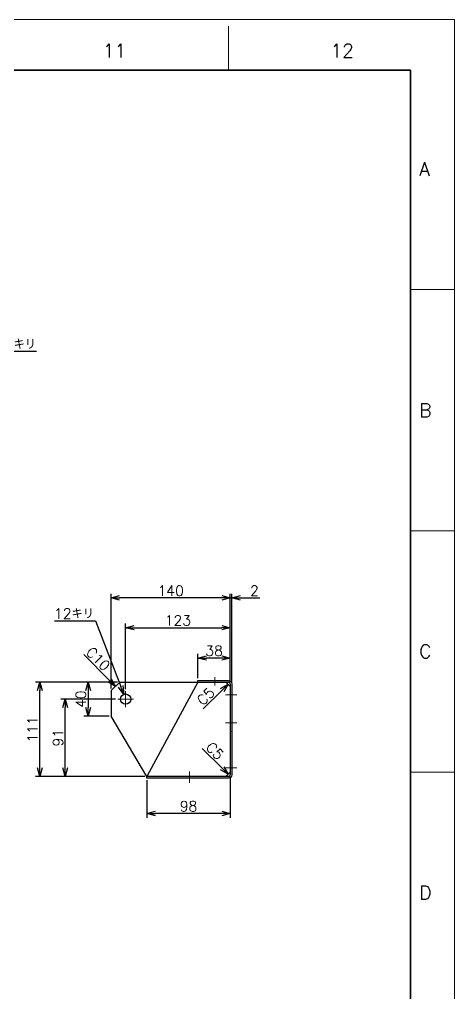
# Model space of a CAD drawing. Header units: millimetres. Extents: x 0 to 3313, y -19 to 2332.
# Drawn here: x 2801 to 3313, y 1185 to 2332 of the extents above; entities that cross this region are included whole.
import ezdxf
from ezdxf.enums import TextEntityAlignment as Align

# ---------------------------------------------------------------- set-up
doc = ezdxf.new("R2010")
doc.units = ezdxf.units.MM
doc.header["$LTSCALE"] = 1.6
doc.header["$PDMODE"] = 99
doc.header["$PDSIZE"] = 1
doc.linetypes.add('CENTER2', pattern=[28.575, 19.05, -3.175, 3.175, -3.175])
for name, color, linetype, lineweight in [('05_CENTER', 4, 'CENTER2', 13), ('08_DIM', 3, 'Continuous', 13), ('90_FRAME', 5, 'Continuous', 35)]:
    doc.layers.add(name, color=color, linetype=linetype, lineweight=lineweight)
doc.layers.add('10_DRAFT', color=8, linetype='Continuous', lineweight=0, plot=False)
doc.layers.add('91_BLANK', color=5, linetype='Continuous', lineweight=0, plot=False)
doc.styles.add('KSS_TXT', font='txt.shx', dxfattribs={"bigfont": 'extfont2.shx'})
doc.dimstyles.new('KSS_DIM', dxfattribs={"dimscale": 4, "dimtxt": 3, "dimasz": 2.5, "dimexe": 1.25, "dimexo": 0.625, "dimtad": 1, "dimdsep": 46, "dimtxsty": 'KSS_TXT', "dimblk": 'OPEN30', "dimcen": 0, "dimazin": 2, "dimtfac": 0.75, "dimtmove": 0, "dimatfit": 3, "dimldrblk": 'OPEN30', "dimfxl": 1.25, "dimtolj": 1, "dimarcsym": 0})
doc.dimstyles.new('KSS_DIM$3', dxfattribs={"dimscale": 4, "dimtxt": 3, "dimasz": 2.5, "dimexe": 1.25, "dimexo": 0.625, "dimtad": 1, "dimtih": 1, "dimtoh": 1, "dimdsep": 46, "dimtxsty": 'KSS_TXT', "dimblk": 'OPEN30', "dimcen": 0, "dimazin": 2, "dimtfac": 0.75, "dimtofl": 0, "dimtmove": 0, "dimatfit": 3, "dimldrblk": 'OPEN30', "dimfxl": 1.25, "dimtolj": 1, "dimarcsym": 0})

# ---------------------------------------------------------------- blocks, each defined once
blk = doc.blocks.new('_Open30')
at = {"color": 0, "linetype": 'ByBlock', "lineweight": -2}
for p, q in [((-1, 0.27), (0, 0)), ((0, 0), (-1, -0.27)), ((0, 0), (-1, 0))]:
    blk.add_line(p, q, dxfattribs=at)
blk = doc.blocks.new('*D101')
at = {"layer": '08_DIM', "color": 0, "lineweight": -2, "transparency": 16777216}
for p, q in [((3011, 1556.1), (3011, 1585)), ((3049, 1552.1), (3049, 1585)), ((3039, 1580), (3021, 1580))]:
    blk.add_line(p, q, dxfattribs=at)
at = {"layer": 'Defpoints', "color": 0, "transparency": 16777216}
for p in [(3011, 1580), (3011, 1553.6), (3049, 1549.6)]:
    blk.add_point(p, dxfattribs=at)
at = {"layer": '08_DIM', "color": 0, "lineweight": -2, "transparency": 16777216, "xscale": 10, "yscale": 10, "zscale": 10, "rotation": 180}
blk.add_blockref('_Open30', (3011, 1580), dxfattribs=at)
at = {"layer": '08_DIM', "color": 0, "lineweight": -2, "transparency": 16777216, "xscale": 10, "yscale": 10, "zscale": 10}
blk.add_blockref('_Open30', (3049, 1580), dxfattribs=at)
at = {"layer": '08_DIM', "color": 0, "transparency": 16777216, "insert": (3030, 1588.5), "char_height": 12, "attachment_point": 5, "style": 'KSS_TXT'}
blk.add_mtext('\\A1;38', dxfattribs=at)
blk = doc.blocks.new('*D102')
at = {"layer": '08_DIM', "color": 0, "lineweight": -2, "transparency": 16777216}
for p, q in [((2909, 1544.1), (2909, 1655.7)), ((3049, 1552.1), (3049, 1655.7)), ((3039, 1650.7), (2919, 1650.7))]:
    blk.add_line(p, q, dxfattribs=at)
at = {"layer": 'Defpoints', "color": 0, "transparency": 16777216}
for p in [(2909, 1650.7), (3049, 1549.6), (2909, 1541.6)]:
    blk.add_point(p, dxfattribs=at)
at = {"layer": '08_DIM', "color": 0, "lineweight": -2, "transparency": 16777216, "xscale": 10, "yscale": 10, "zscale": 10, "rotation": 180}
blk.add_blockref('_Open30', (2909, 1650.7), dxfattribs=at)
at = {"layer": '08_DIM', "color": 0, "lineweight": -2, "transparency": 16777216, "xscale": 10, "yscale": 10, "zscale": 10}
blk.add_blockref('_Open30', (3049, 1650.7), dxfattribs=at)
at = {"layer": '08_DIM', "color": 0, "transparency": 16777216, "insert": (2979, 1659.2), "char_height": 12, "attachment_point": 5, "style": 'KSS_TXT'}
blk.add_mtext('\\A1;140', dxfattribs=at)
blk = doc.blocks.new('*D103')
at = {"layer": '08_DIM', "color": 0, "lineweight": -2, "transparency": 16777216}
for p, q in [((2926, 1543.5), (2926, 1620.7)), ((3049, 1552.1), (3049, 1620.7)), ((2936, 1615.7), (3039, 1615.7))]:
    blk.add_line(p, q, dxfattribs=at)
at = {"layer": 'Defpoints', "color": 0, "transparency": 16777216}
for p in [(3049, 1615.7), (3049, 1549.6), (2926, 1541)]:
    blk.add_point(p, dxfattribs=at)
at = {"layer": '08_DIM', "color": 0, "lineweight": -2, "transparency": 16777216, "xscale": 10, "yscale": 10, "zscale": 10, "rotation": 180}
blk.add_blockref('_Open30', (2926, 1615.7), dxfattribs=at)
at = {"layer": '08_DIM', "color": 0, "lineweight": -2, "transparency": 16777216, "xscale": 10, "yscale": 10, "zscale": 10}
blk.add_blockref('_Open30', (3049, 1615.7), dxfattribs=at)
at = {"layer": '08_DIM', "color": 0, "transparency": 16777216, "insert": (2987.5, 1624.2), "char_height": 12, "attachment_point": 5, "style": 'KSS_TXT'}
blk.add_mtext('\\A1;123', dxfattribs=at)
blk = doc.blocks.new('*D104')
at = {"layer": '08_DIM', "color": 0, "lineweight": -2, "transparency": 16777216}
for p, q in [((2951, 1436.1), (2951, 1392)), ((3049, 1440.1), (3049, 1392)), ((3039, 1397), (2961, 1397))]:
    blk.add_line(p, q, dxfattribs=at)
at = {"layer": 'Defpoints', "color": 0, "transparency": 16777216}
for p in [(2951, 1438.6), (3049, 1442.6), (2951, 1397)]:
    blk.add_point(p, dxfattribs=at)
at = {"layer": '08_DIM', "color": 0, "lineweight": -2, "transparency": 16777216, "xscale": 10, "yscale": 10, "zscale": 10, "rotation": 180}
blk.add_blockref('_Open30', (2951, 1397), dxfattribs=at)
at = {"layer": '08_DIM', "color": 0, "lineweight": -2, "transparency": 16777216, "xscale": 10, "yscale": 10, "zscale": 10}
blk.add_blockref('_Open30', (3049, 1397), dxfattribs=at)
at = {"layer": '08_DIM', "color": 0, "transparency": 16777216, "insert": (3000, 1405.5), "char_height": 12, "attachment_point": 5, "style": 'KSS_TXT'}
blk.add_mtext('\\A1;98', dxfattribs=at)
blk = doc.blocks.new('*D105')
at = {"layer": '08_DIM', "color": 0, "lineweight": -2, "transparency": 16777216}
for p, q in [((2914.2, 1531.6), (2850, 1531.6)), ((2855, 1450.6), (2855, 1521.6)), ((2948.5, 1440.6), (2850, 1440.6))]:
    blk.add_line(p, q, dxfattribs=at)
at = {"layer": 'Defpoints', "color": 0, "transparency": 16777216}
for p in [(2855, 1531.6), (2916.7, 1531.6), (2951, 1440.6)]:
    blk.add_point(p, dxfattribs=at)
at = {"layer": '08_DIM', "color": 0, "lineweight": -2, "transparency": 16777216, "xscale": 10, "yscale": 10, "zscale": 10}
for p, rotation in [((2855, 1531.6), 90), ((2855, 1440.6), 270)]:
    blk.add_blockref('_Open30', p, dxfattribs=dict(at, rotation=rotation))
at = {"layer": '08_DIM', "color": 0, "transparency": 16777216, "insert": (2846.5, 1486.1), "char_height": 12, "attachment_point": 5, "rotation": 90, "style": 'KSS_TXT'}
blk.add_mtext('\\A1;91', dxfattribs=at)
blk = doc.blocks.new('*D106')
at = {"layer": '08_DIM', "color": 0, "lineweight": -2, "transparency": 16777216}
for p, q in [((2916.5, 1551.6), (2876.9, 1551.6)), ((2881.9, 1541.6), (2881.9, 1521.6)), ((2906.5, 1511.6), (2876.9, 1511.6))]:
    blk.add_line(p, q, dxfattribs=at)
at = {"layer": 'Defpoints', "color": 0, "transparency": 16777216}
for p in [(2919, 1551.6), (2881.9, 1511.6), (2909, 1511.6)]:
    blk.add_point(p, dxfattribs=at)
at = {"layer": '08_DIM', "color": 0, "lineweight": -2, "transparency": 16777216, "xscale": 10, "yscale": 10, "zscale": 10}
for p, rotation in [((2881.9, 1551.6), 90), ((2881.9, 1511.6), 270)]:
    blk.add_blockref('_Open30', p, dxfattribs=dict(at, rotation=rotation))
at = {"layer": '08_DIM', "color": 0, "transparency": 16777216, "insert": (2873.4, 1531.6), "char_height": 12, "attachment_point": 5, "rotation": 90, "style": 'KSS_TXT'}
blk.add_mtext('\\A1;40', dxfattribs=at)
blk = doc.blocks.new('*D107')
at = {"layer": '08_DIM', "color": 0, "lineweight": -2, "transparency": 16777216}
for p, q in [((3049, 1552.1), (3049, 1655.7)), ((3051, 1552.1), (3051, 1655.7)), ((3039, 1650.7), (3029, 1650.7)), ((3049, 1650.7), (3051, 1650.7)), ((3061, 1650.7), (3084, 1650.7))]:
    blk.add_line(p, q, dxfattribs=at)
at = {"layer": 'Defpoints', "color": 0, "transparency": 16777216}
for p in [(3051, 1650.7), (3049, 1549.6), (3051, 1549.6)]:
    blk.add_point(p, dxfattribs=at)
at = {"layer": '08_DIM', "color": 0, "lineweight": -2, "transparency": 16777216, "xscale": 10, "yscale": 10, "zscale": 10}
blk.add_blockref('_Open30', (3049, 1650.7), dxfattribs=at)
at = {"layer": '08_DIM', "color": 0, "lineweight": -2, "transparency": 16777216, "xscale": 10, "yscale": 10, "zscale": 10, "rotation": 180}
blk.add_blockref('_Open30', (3051, 1650.7), dxfattribs=at)
at = {"layer": '08_DIM', "color": 0, "transparency": 16777216, "insert": (3077.5, 1659.2), "char_height": 12, "attachment_point": 5, "style": 'KSS_TXT'}
blk.add_mtext('\\A1;2', dxfattribs=at)
blk = doc.blocks.new('*D108')
at = {"layer": '08_DIM', "color": 0, "lineweight": -2, "transparency": 16777216}
for p, q in [((2916.5, 1551.6), (2820, 1551.6)), ((2825, 1450.6), (2825, 1541.6)), ((2948.5, 1440.6), (2820, 1440.6))]:
    blk.add_line(p, q, dxfattribs=at)
at = {"layer": 'Defpoints', "color": 0, "transparency": 16777216}
for p in [(2825, 1551.6), (2919, 1551.6), (2951, 1440.6)]:
    blk.add_point(p, dxfattribs=at)
at = {"layer": '08_DIM', "color": 0, "lineweight": -2, "transparency": 16777216, "xscale": 10, "yscale": 10, "zscale": 10}
for p, rotation in [((2825, 1551.6), 90), ((2825, 1440.6), 270)]:
    blk.add_blockref('_Open30', p, dxfattribs=dict(at, rotation=rotation))
at = {"layer": '08_DIM', "color": 0, "transparency": 16777216, "insert": (2816.5, 1496.1), "char_height": 12, "attachment_point": 5, "rotation": 90, "style": 'KSS_TXT'}
blk.add_mtext('\\A1;111', dxfattribs=at)
blk = doc.blocks.new('*D109')
at = {"layer": '08_DIM', "color": 0, "lineweight": -2, "transparency": 16777216}
for p, q in [((2842.5, 1623.8), (2890.6, 1623.8)), ((2890.6, 1623.8), (2920.3, 1546.6))]:
    blk.add_line(p, q, dxfattribs=at)
at = {"layer": 'Defpoints', "color": 0, "transparency": 16777216}
for p in [(2923.9, 1537.2), (2928.2, 1526)]:
    blk.add_point(p, dxfattribs=at)
at = {"layer": '08_DIM', "color": 0, "lineweight": -2, "transparency": 16777216, "xscale": 10, "yscale": 10, "zscale": 10, "rotation": 291.0500197229657}
blk.add_blockref('_Open30', (2923.9, 1537.2), dxfattribs=at)
at = {"layer": '08_DIM', "color": 0, "transparency": 16777216, "insert": (2865.3, 1632.3), "char_height": 12, "attachment_point": 5, "style": 'KSS_TXT'}
blk.add_mtext('\\A1;12キリ', dxfattribs=at)
blk = doc.blocks.new('*D69')
at = {"layer": '08_DIM', "color": 0, "lineweight": -2, "transparency": 16777216}
blk.add_line((3039.5, 1542.1), (3017.4, 1520), dxfattribs=at)
at = {"layer": 'Defpoints', "color": 0, "transparency": 16777216}
for p in [(3046.5, 1549.1), (3005.9, 1508.5), (3005.9, 1508.5)]:
    blk.add_point(p, dxfattribs=at)
at = {"layer": '08_DIM', "color": 0, "lineweight": -2, "transparency": 16777216, "xscale": 10, "yscale": 10, "zscale": 10, "rotation": 45}
blk.add_blockref('_Open30', (3046.5, 1549.1), dxfattribs=at)
at = {"layer": '08_DIM', "color": 0, "transparency": 16777216, "insert": (3020.2, 1534.8), "char_height": 12, "attachment_point": 5, "rotation": 45, "style": 'KSS_TXT'}
blk.add_mtext('\\A1;C5', dxfattribs=at)
blk = doc.blocks.new('*D73')
at = {"layer": '08_DIM', "color": 0, "lineweight": -2, "transparency": 16777216}
for p, q in [((2757.1, 1941), (2697.4, 1870)), ((2821.2, 1941), (2757.1, 1941))]:
    blk.add_line(p, q, dxfattribs=at)
at = {"layer": 'Defpoints', "color": 0, "transparency": 16777216}
for p in [(2690.9, 1862.4), (2685.2, 1855.5)]:
    blk.add_point(p, dxfattribs=at)
at = {"layer": '08_DIM', "color": 0, "lineweight": -2, "transparency": 16777216, "xscale": 10, "yscale": 10, "zscale": 10, "rotation": 229.921603065214}
blk.add_blockref('_Open30', (2690.9, 1862.4), dxfattribs=at)
at = {"layer": '08_DIM', "color": 0, "transparency": 16777216, "insert": (2790.4, 1949.5), "char_height": 12, "attachment_point": 5, "style": 'KSS_TXT'}
blk.add_mtext('\\A1;4-9キリ', dxfattribs=at)
blk = doc.blocks.new('*D110')
at = {"layer": '08_DIM', "color": 0, "lineweight": -2, "transparency": 16777216}
blk.add_line((2907, 1553.7), (2876.7, 1584), dxfattribs=at)
at = {"layer": 'Defpoints', "color": 0, "transparency": 16777216}
for p in [(2861.3, 1599.4), (2861.3, 1599.4), (2914, 1546.6)]:
    blk.add_point(p, dxfattribs=at)
at = {"layer": '08_DIM', "color": 0, "lineweight": -2, "transparency": 16777216, "xscale": 10, "yscale": 10, "zscale": 10, "rotation": 314.9999999999993}
blk.add_blockref('_Open30', (2914, 1546.6), dxfattribs=at)
at = {"layer": '08_DIM', "color": 0, "transparency": 16777216, "insert": (2893.7, 1579), "char_height": 12, "attachment_point": 5, "rotation": 315, "style": 'KSS_TXT'}
blk.add_mtext('\\A1;C10', dxfattribs=at)
blk = doc.blocks.new('*D111')
at = {"layer": '08_DIM', "color": 0, "lineweight": -2, "transparency": 16777216}
blk.add_line((3039.5, 1450.2), (3016.2, 1473.5), dxfattribs=at)
at = {"layer": 'Defpoints', "color": 0, "transparency": 16777216}
for p in [(3003.5, 1486.2), (3003.5, 1486.2), (3046.5, 1443.1)]:
    blk.add_point(p, dxfattribs=at)
at = {"layer": '08_DIM', "color": 0, "lineweight": -2, "transparency": 16777216, "xscale": 10, "yscale": 10, "zscale": 10, "rotation": 315.0000000000005}
blk.add_blockref('_Open30', (3046.5, 1443.1), dxfattribs=at)
at = {"layer": '08_DIM', "color": 0, "transparency": 16777216, "insert": (3031, 1470.7), "char_height": 12, "attachment_point": 5, "rotation": 315, "style": 'KSS_TXT'}
blk.add_mtext('\\A1;C5', dxfattribs=at)

msp = doc.modelspace()

# ---------------------------------------------------------------- linework, layer by layer
at = {"color": 0}
for p, q in [((2919.027, 1551.642), (2909.027, 1541.642)), ((2919.027, 1551.642), (3011.027, 1551.642)), ((3011.027, 1551.642), (2951.027, 1440.642)), ((3011.027, 1551.642), (3011.027, 1553.642)), ((3011.027, 1551.642), (3047.027, 1551.642)), ((3049.027, 1546.642), (3044.027, 1551.642)), ((3049.027, 1549.642), (3049.027, 1442.642)), ((2909.027, 1541.642), (2909.027, 1511.642)), ((2951.027, 1440.642), (2909.027, 1511.642)), ((3049.027, 1445.642), (3044.027, 1440.642)), ((3047.027, 1440.642), (2951.027, 1440.642))]:
    msp.add_line(p, q, dxfattribs=at)
msp.add_lwpolyline([(3011.027, 1553.642), (3047.027, 1553.642, -0.41421356), (3051.027, 1549.642), (3051.027, 1442.642, -0.41421356), (3047.027, 1438.642), (2951.027, 1438.642), (2951.027, 1440.642)], format="xyb", dxfattribs=at)
msp.add_circle((2926.027, 1531.642), 6, dxfattribs=at)
for centre, start, end in [((3047.027, 1549.642), 0, 90), ((3047.027, 1442.642), 270, 0)]:
    msp.add_arc(centre, 2, start, end, dxfattribs=at)
at = {"layer": '05_CENTER'}
for p, q in [((3031.027, 1557.551), (3031.027, 1547.733)), ((2926.027, 1522.301), (2926.027, 1540.983)), ((3043.42, 1536.642), (3056.634, 1536.642)), ((2916.686, 1531.642), (2935.368, 1531.642)), ((3043.42, 1503.642), (3056.634, 1503.642)), ((3001.027, 1433.036), (3001.027, 1446.25)), ((3043.419, 1450.642), (3056.634, 1450.642))]:
    msp.add_line(p, q, dxfattribs=at)
at = {"layer": '10_DRAFT'}
msp.add_line((3049.027, 1493.642), (3051.027, 1493.642), dxfattribs=at)
at = {"layer": '90_FRAME', "color": 4, "lineweight": 13}
for p, q in [((3046.838, 2271.831), (3046.838, 2323.679)), ((3312.803, 2013.69), (3260.956, 2013.69)), ((3312.803, 1729.701), (3260.956, 1729.701)), ((3312.803, 1445.713), (3260.956, 1445.713))]:
    msp.add_line(p, q, dxfattribs=at)
at = {"layer": '90_FRAME'}
msp.add_lwpolyline([(155.384, 51.616), (3260.956, 51.616), (3260.956, 2271.831), (155.384, 2271.831)], close=True, dxfattribs=at)
at = {"layer": '91_BLANK'}
msp.add_lwpolyline([(0, 0), (3312.803, 0), (3312.803, 2331.679), (0, 2331.679)], close=True, dxfattribs=at)

# ---------------------------------------------------------------- texts
at = {"layer": '90_FRAME', "color": 0, "lineweight": 13, "style": 'KSS_TXT'}
for s, p in [('11', (2912.971, 2282.158)), ('12', (3180.705, 2282.158))]:
    msp.add_text(s, height=16, dxfattribs=at).set_placement(p, align=Align.BOTTOM_CENTER)
for s, p in [('A', (3271.263, 2155.685)), ('B', (3271.263, 1871.696)), ('C', (3271.263, 1587.707)), ('D', (3271.263, 1303.718))]:
    msp.add_text(s, height=16, dxfattribs=at).set_placement(p, align=Align.MIDDLE_LEFT)

# ---------------------------------------------------------------- dimensions: what is measured, and where the dimension line sits
at = {"layer": '08_DIM'}
for p1, p2, text, picture, middle in [((2685.152, 1855.472), (2690.946, 1862.359), '4-<>キリ', '*D73', (2790.392, 1940.97)), ((2928.182, 1526.043), (2923.871, 1537.242), '<>キリ', '*D109', (2865.272, 1623.764))]:
    dim = msp.add_diameter_dim_2p(p1=p1, p2=p2, text=text, dimstyle='KSS_DIM$3', override={"dimpost": '<>', "dimtix": 1, "dimarcsym": 1}, dxfattribs=at)
    dim.commit()
    dim.dimension.update_dxf_attribs({"geometry": picture, "text_midpoint": middle, "dimtype": 163})
for base, p1, p2, angle, picture, middle in [((2909.027, 1650.669), (3049.027, 1549.642), (2909.027, 1541.642), 180, '*D102', (2979.027, 1659.169)), ((3051.027, 1650.669), (3049.027, 1549.642), (3051.027, 1549.642), 180, '*D107', (3077.527, 1659.169)), ((3049.027, 1615.733), (2926.027, 1540.983), (3049.027, 1549.642), 180, '*D103', (2987.527, 1624.233)), ((3011.027, 1580.035), (3049.027, 1549.642), (3011.027, 1553.642), 180, '*D101', (3030.027, 1588.535)), ((2824.999, 1551.642), (2951.027, 1440.642), (2919.027, 1551.642), 90, '*D108', (2816.499, 1496.142)), ((2881.865, 1511.642), (2919.027, 1551.642), (2909.027, 1511.642), 90, '*D106', (2873.365, 1531.642)), ((2855.037, 1531.642), (2951.027, 1440.642), (2916.686, 1531.642), 90, '*D105', (2846.537, 1486.142)), ((2951.027, 1397.025), (3049.027, 1442.642), (2951.027, 1438.642), 180, '*D104', (3000.027, 1405.525))]:
    dim = msp.add_linear_dim(base=base, p1=p1, p2=p2, angle=angle, dimstyle='KSS_DIM', override={"dimarcsym": 1}, dxfattribs=at)
    dim.commit()
    dim.dimension.update_dxf_attribs({"geometry": picture, "text_midpoint": middle})
for p1, p2, text, picture, middle in [((2914.027, 1546.642), (2861.312, 1599.356), 'C10', '*D110', (2893.68, 1579.01)), ((3046.527, 1549.142), (3005.914, 1508.529), 'C5', '*D69', (3020.21, 1534.846)), ((3046.527, 1443.142), (3003.465, 1486.204), 'C5', '*D111', (3031.006, 1470.683))]:
    dim = msp.add_aligned_dim(p1=p1, p2=p2, distance=0, text=text, dimstyle='KSS_DIM', override={"dimse1": 1, "dimse2": 1, "dimsd2": 1, "dimarcsym": 1}, dxfattribs=at)
    dim.commit()
    dim.dimension.update_dxf_attribs({"geometry": picture, "text_midpoint": middle})

doc.saveas('drawing.dxf')
